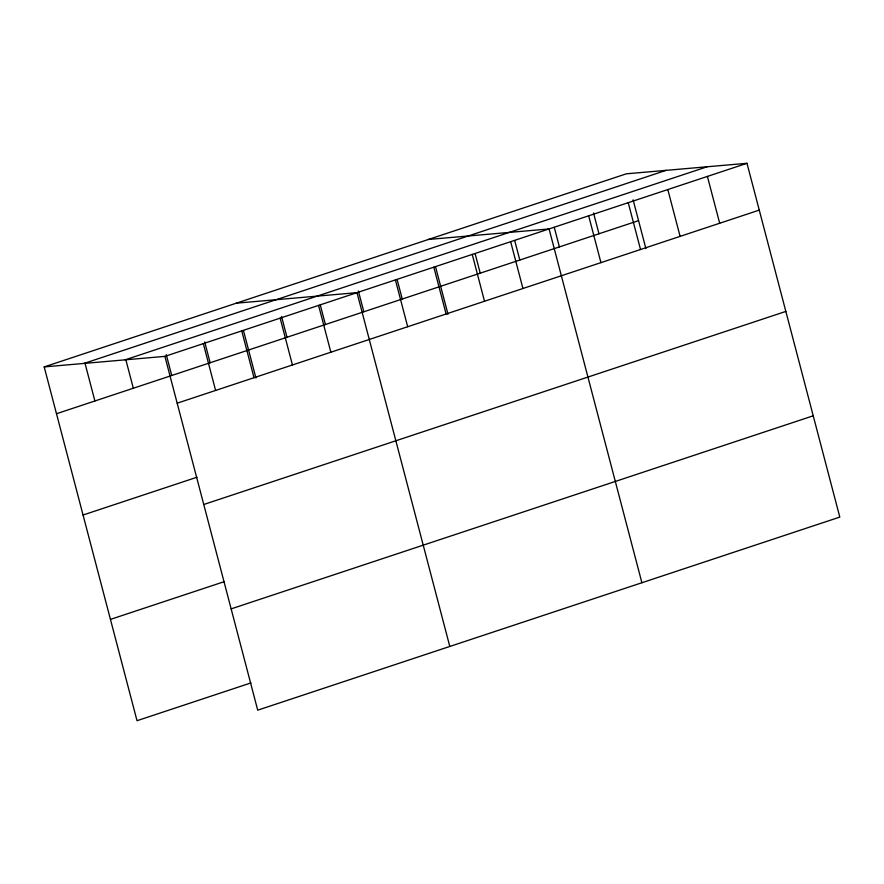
<?xml version="1.0" encoding="UTF-8"?>
<svg xmlns="http://www.w3.org/2000/svg" width="884" height="884" viewBox="0 0 884 884"><rect width="100%" height="100%" fill="white"/><g stroke="black" fill="none" stroke-linecap="round" stroke-linejoin="round"><path stroke-width="1.33" d="M44.2 366.904L626.281 173.828L746.98 163.297L839.8 517.096L257.719 710.172L164.899 356.374L44.2 366.904L137.02 720.703L250.99 682.901M84.035 363.423L666.116 170.347M125.075 359.843L707.145 166.767M164.899 356.374L746.98 163.297M56.488 413.723L638.568 220.646M177.187 403.192L759.268 210.116M83.063 515.018L197.033 477.216M203.762 504.499L785.843 311.422M110.445 619.397L224.414 581.595M231.144 608.877L813.225 415.8M428.375 239.465L549.074 228.945L641.894 582.744M236.282 303.179L356.992 292.659L449.801 646.458M707.399 176.424L719.686 223.254M667.818 189.563L680.105 236.382M633.099 199.828L645.906 248.636M628.237 202.69L640.524 249.509M593.518 212.967L598.976 233.774M588.656 215.818L600.943 262.636M554.279 227.398L559.395 246.901M514.698 240.525L519.814 260.029M510.654 241.686L522.941 288.504M475.117 253.653L480.233 273.156M472.244 254.426L484.52 301.256M435.536 266.78L448 314.284M433.823 267.178L446.111 313.997M397.126 279.521L402.242 299.035M395.402 279.919L407.69 326.737M358.363 290.969L363.821 311.776M320.284 305.013L325.4 324.516M318.572 305.4L330.859 352.219M281.532 316.45L286.991 337.257M280.151 318.152L292.438 364.97M243.454 330.494L255.918 377.998M241.741 330.892L254.017 377.711M204.69 341.942L210.149 362.749M203.32 343.633L215.608 390.452M166.28 354.683L171.739 375.49M125.815 359.622L133.318 388.231M85.008 363.258L94.897 400.971"/></g></svg>
